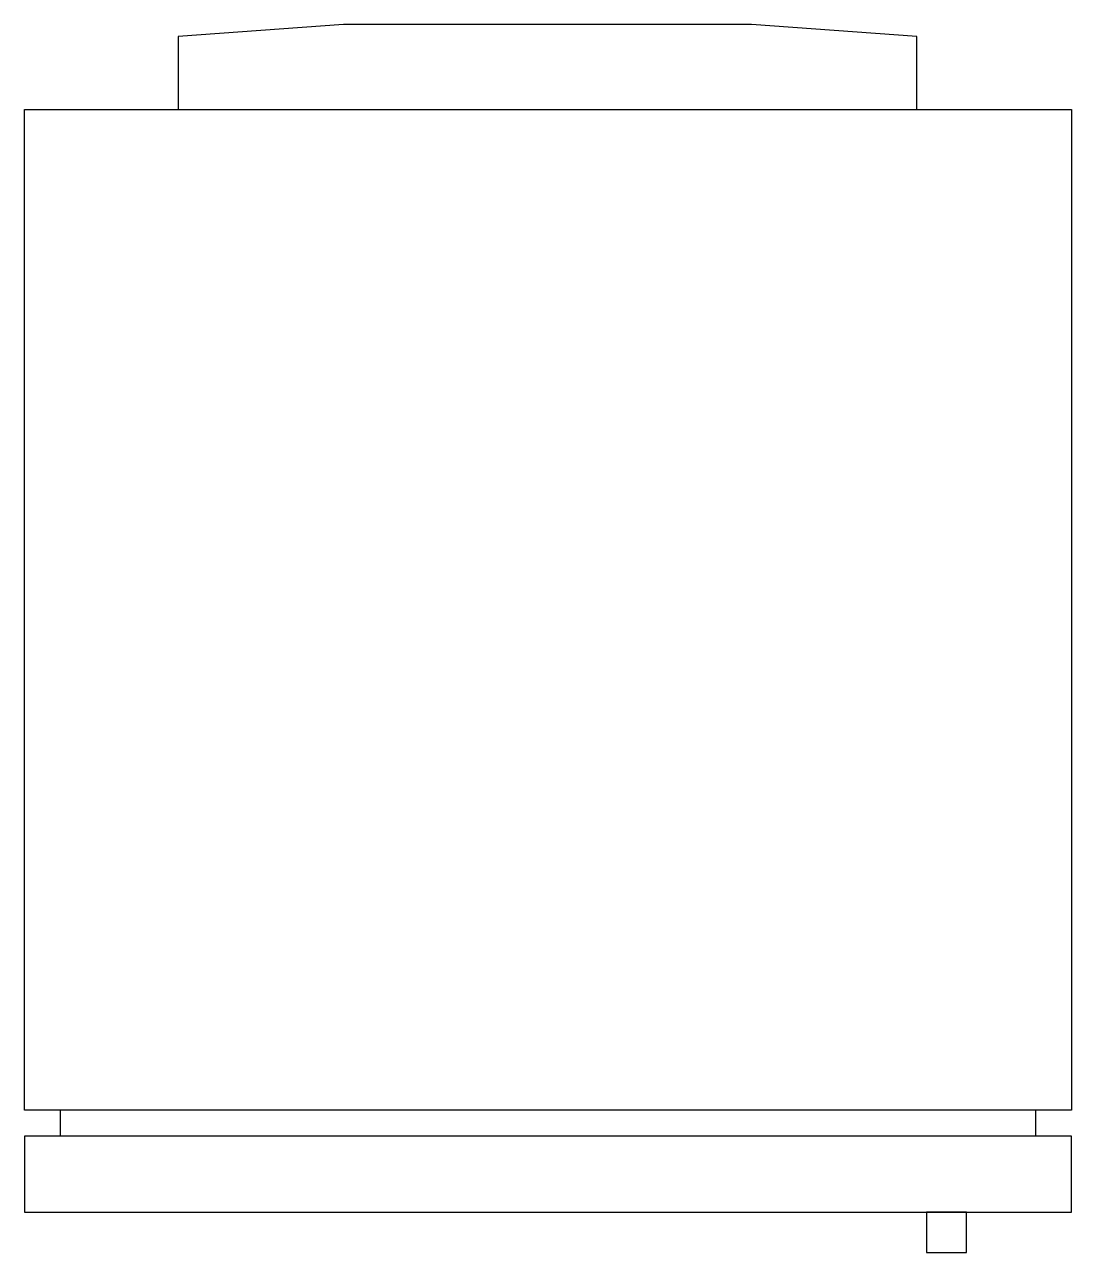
# Model space of a CAD drawing. Header units: metres. Extents: x -0.285 to 0.285, y -0.693 to -0.025.
import ezdxf

# ---------------------------------------------------------------- set-up
doc = ezdxf.new("R2010")
doc.units = ezdxf.units.M

msp = doc.modelspace()

# ---------------------------------------------------------------- linework, layer by layer
for points in [[(0.20114, -0.07131), (0.20114, -0.03156), (0.11114, -0.025), (-0.11114, -0.025), (-0.20114, -0.03156), (-0.20114, -0.07131)], [(-0.26506, -0.6298), (-0.26506, -0.61568)], [(0.26563, -0.61568), (0.26563, -0.6298)]]:
    msp.add_lwpolyline(points)
for points in [[(0.28529, -0.07131), (0.28529, -0.61568), (-0.28471, -0.61568), (-0.28471, -0.07131)], [(0.28529, -0.6298), (-0.28471, -0.6298), (-0.28471, -0.67131), (0.28529, -0.67131)], [(0.20633, -0.67131), (0.20633, -0.69315), (0.22817, -0.69315), (0.22817, -0.67131)]]:
    msp.add_lwpolyline(points, close=True)

doc.saveas('drawing.dxf')
